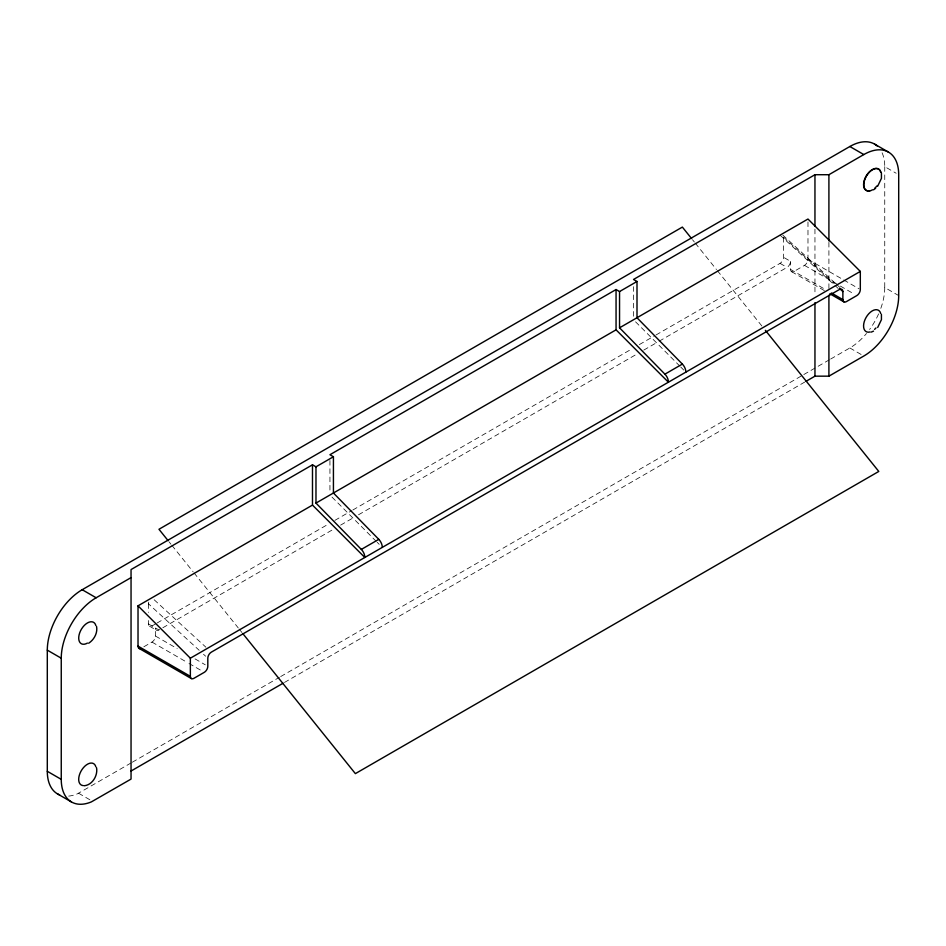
<?xml version="1.0" encoding="UTF-8"?>
<svg xmlns="http://www.w3.org/2000/svg" width="946" height="946" viewBox="0 0 946 946"><rect width="100%" height="100%" fill="white"/><g stroke="black" fill="none" stroke-linecap="round" stroke-linejoin="round"><path stroke-width="0.71" stroke-dasharray="4.73 3.55" d="M155.818 623.757L151.975 625.968A4.931 2.85 -60 0 1 148.487 623.958L148.487 619.642M157.095 623.012L328.51 524.049M334.908 520.359L351.534 510.757M352.811 510.024L631.68 349.027M639.354 344.592L654.703 335.724M655.98 334.99L780.06 263.355A4.931 2.85 -60 0 0 783.548 257.312L783.548 237.162A4.931 2.85 -60 0 0 783.087 235.412M148.487 623.958L158.963 630.001L332.933 529.559M340.607 525.125L353.39 517.746M358.51 514.79L637.379 353.792M643.777 350.091L657.848 341.967M659.125 341.234L787.037 267.387A4.931 2.85 -60 0 0 790.525 261.333L783.548 257.312M143.839 646.792L151.975 642.086A4.931 2.85 -60 0 0 155.475 636.043L155.475 627.99A4.931 2.85 -60 0 0 158.963 630.001M807.979 221.908L807.979 259.322A4.931 2.85 -60 0 1 804.49 265.365L794.025 271.407A4.931 2.85 -60 0 1 790.525 269.397L790.525 261.333M68.668 796.106A49.346 28.486 -60 0 0 77.418 793.824L131.033 762.973M132.31 762.228L279.401 677.312M280.678 676.567L802.527 375.29M803.804 374.545L829.382 359.776M830.659 359.042L849.851 347.962A49.346 28.486 -60 0 0 866.501 333.465M284.45 682.456L804.727 382.078M882.086 152.767A49.346 28.486 -60 0 1 884.747 166.65L896.158 173.248M884.747 166.65L884.747 287.525L898.7 295.59M807.979 259.322L842.448 279.224M843.726 279.957L859.039 288.802M804.49 265.365L854.273 294.111M780.06 263.355L787.037 267.387M790.525 269.397L825.929 289.831M791.554 271.656L826.024 291.557M849.851 347.962L863.804 356.027M149.515 626.217L156.492 630.249M155.475 636.043L177.174 648.578M195.042 658.889L205.258 664.79M151.975 642.086L187.722 662.72M188.999 663.465L201.77 670.832M78.589 793.245L92.554 801.309M782.827 235.128L835.673 283.587M836.761 284.569L839.989 287.537M783.548 237.162L834.242 283.646M780.06 235.152L833.994 284.592M835.07 285.586L838.298 288.554M154.139 599.74L205.909 647.218M148.758 602.117A4.931 2.85 -60 0 0 148.487 603.808L199.18 650.292M203.496 654.254L205.649 656.228M635.558 321.817L679.689 365.972M680.718 367.001L683.792 370.087M331.987 497.076L376.118 541.242M377.147 542.271L379.204 544.328M692.507 239.705L694.352 241.999M695.275 243.146L716.477 269.539M717.399 270.686L762.594 326.89M169.098 541.892L170.942 544.187M171.865 545.334L193.079 571.715M194.001 572.862L238.262 627.931M239.184 629.078L241.951 632.519M828.909 242.353L828.909 290.883M814.955 229.121L814.955 293.816M633.513 286.662L633.513 318.317M329.941 460.489L329.941 492.145M148.487 603.808L148.487 612.44M884.747 287.525A49.346 28.486 -60 0 1 880.513 309.2M878.609 313.895A49.346 28.486 -60 0 1 869.611 329.468"/><path stroke-width="1.42" d="M877.687 186.161L881.436 178.356L881.424 173.094M877.687 327.458L881.436 319.665L881.424 314.391M88.664 643.221C94.08 639.744 97.816 632.957 96.563 626.477M873.525 189.839L875.641 188.289M59.657 794.936A49.346 28.486 -60 0 1 47.3 771.297L47.3 650.15A49.346 28.486 -60 0 1 82.196 589.713L849.851 146.512A49.346 28.486 -60 0 1 877.533 146.287M382.279 547.403A7.698 4.446 60 0 0 378.79 539.35L333.43 493.008L333.43 456.752L315.976 466.816L312.487 464.805L131.045 569.563L131.045 779.078L91.372 801.889A49.346 28.486 -60 0 1 61.254 779.362L47.3 771.297M685.85 372.133A7.698 4.446 60 0 0 682.362 364.08L637.001 317.75L637.001 281.482L619.547 291.557L616.059 289.535L329.941 454.73L333.43 456.752M806.004 381.333L814.955 376.165L828.909 376.165L863.804 356.027A49.346 28.486 -60 0 0 898.7 295.59L898.7 174.714A49.346 28.486 -60 0 0 863.804 154.565L828.909 174.714L814.955 174.714L633.513 279.472L637.001 281.482M61.254 779.362L61.254 658.203A49.346 28.486 -60 0 1 96.149 597.766L131.045 577.616M140.611 648.518A4.931 2.85 -60 0 1 138.021 646.118L138.021 605.83L312.487 505.093L312.487 464.805M312.487 505.093L364.825 557.478A7.698 4.446 60 0 0 361.337 549.413L315.976 503.083L616.059 329.835L616.059 289.535M616.059 329.835L668.408 382.208A7.698 4.446 60 0 0 664.92 374.155L619.547 327.813L807.979 219.034L860.316 271.407L860.316 289.547A4.931 2.85 -60 0 1 856.828 295.59L846.363 301.632A4.931 2.85 -60 0 1 842.874 299.61L831.38 292.976M361.337 549.413L378.79 539.35M664.92 374.155L682.362 364.08M842.874 299.61L842.874 291.557A4.931 2.85 -60 0 0 839.386 289.535L211.301 652.161A4.931 2.85 -60 0 0 207.813 658.203L207.813 666.268A4.931 2.85 -60 0 1 204.324 672.31L193.847 678.353A4.931 2.85 -60 0 1 190.359 676.331L190.359 658.203L860.316 271.407M131.045 771.025L283.161 683.189M873.525 331.135L871.183 332.129M84.052 785.771C92.318 785.168 97.982 775.543 96.563 767.774M874.518 144.064L888.483 152.117M849.851 146.512L863.804 154.565M829.855 293.768L843.891 301.869M82.196 589.713L96.149 597.766M138.021 646.118L190.359 676.331M139.05 648.377L191.388 678.589M47.3 650.15L61.254 658.203M57.434 793.848L71.388 801.901M839.634 288.589L842.874 291.557M138.021 605.83L190.359 658.203M691.585 238.558L682.362 227.087L158.963 529.275L168.175 540.745M765.361 330.331L878.787 471.439L355.377 773.627L242.874 633.666M828.909 174.714L828.909 240.887M828.909 295.294L828.909 376.165M814.955 174.714L814.955 226.177M814.955 302.649L814.955 376.165M619.547 291.557L619.547 327.813M315.976 466.816L315.976 503.083M87.422 643.091A12.333 7.119 -60 0 1 78.743 638.917A12.333 7.119 -60 0 1 85.909 623.982A12.333 7.119 -60 0 1 95.853 625.554M83.071 785.57A12.333 7.119 -60 0 1 82.113 769.394A12.333 7.119 -60 0 1 95.853 766.851M872.519 189.827A12.31 7.107 -60 0 1 863.84 185.653A12.31 7.107 -60 0 1 871.006 170.741A12.31 7.107 -60 0 1 880.927 172.314M876.871 185.972A12.31 7.107 -60 0 1 874.766 188.183M870.024 190.678A12.333 7.119 -60 0 1 866.122 176.086A12.333 7.119 -60 0 1 880.714 172.172M870.024 331.975A12.333 7.119 -60 0 1 866.122 317.383A12.333 7.119 -60 0 1 880.714 313.469M875.972 327.943A12.333 7.119 -60 0 1 874.542 329.374"/></g></svg>
